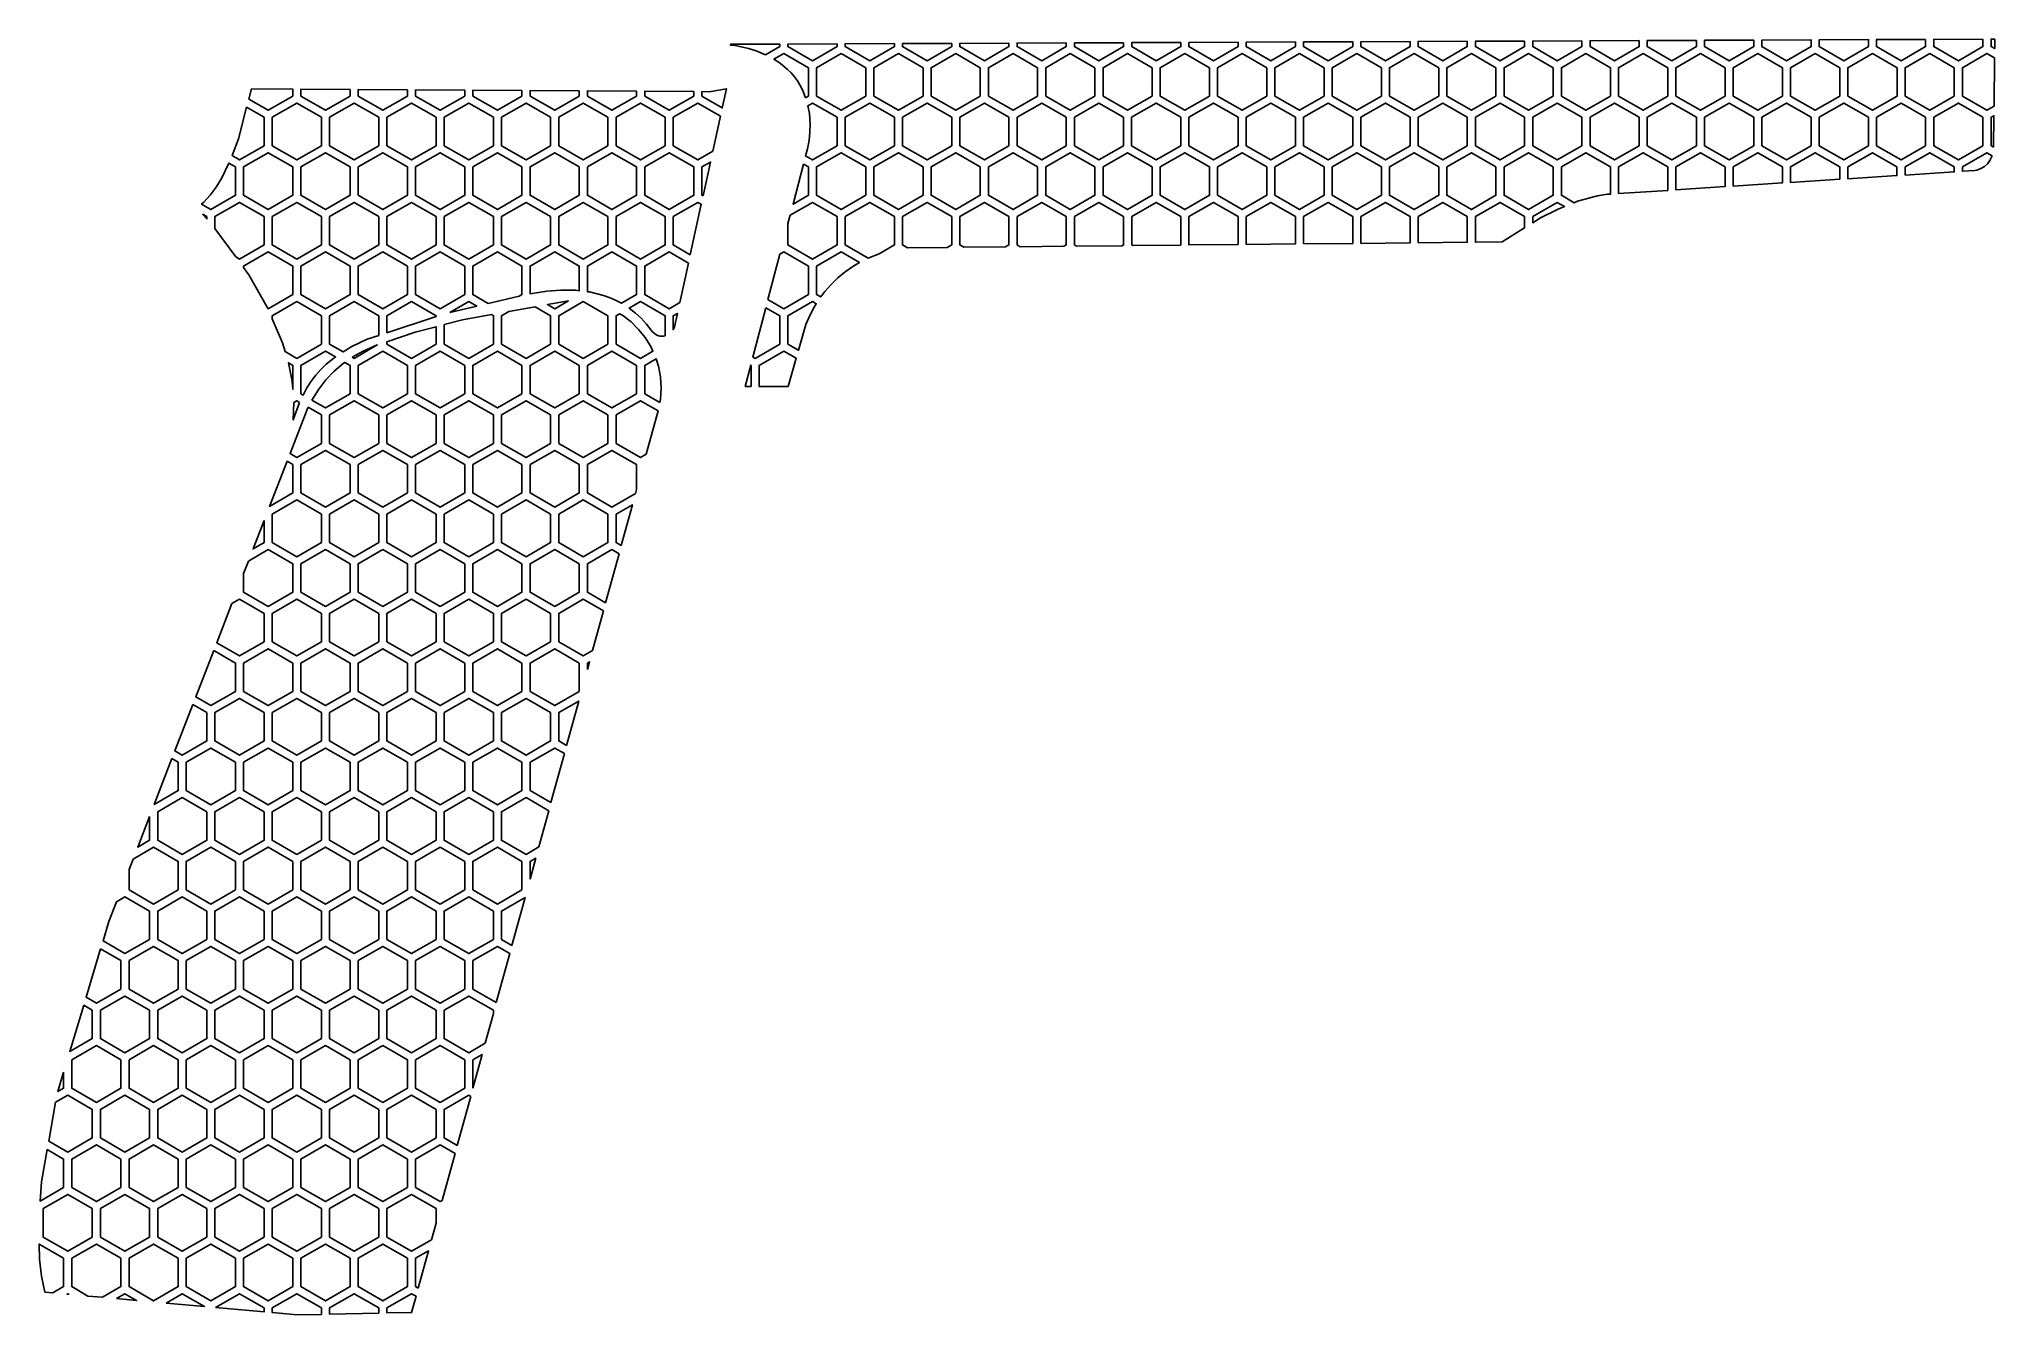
# Model space of a CAD drawing. Header units: millimetres. Extents: x 166 to 286, y -148 to -69.
import ezdxf

# ---------------------------------------------------------------- set-up
doc = ezdxf.new("R2010")
doc.units = ezdxf.units.MM

# ---------------------------------------------------------------- blocks, each defined once
blk = doc.blocks.new('HEX')
blk.add_lwpolyline([(1.516, 0.875), (0, 1.75), (-1.516, 0.875), (-1.516, -0.875), (0, -1.75), (1.516, -0.875)], close=True)

msp = doc.modelspace()

# ---------------------------------------------------------------- linework, layer by layer
for points in [[(210.281, -70.212), (209.714, -69.978), (209.239, -69.829), (208.403, -69.649), (208.132, -69.622), (208.132, -69.566), (211.163, -69.554), (211.163, -69.702), (210.281, -70.212)], [(214.694, -69.539), (214.694, -69.702), (213.179, -70.577), (211.663, -69.702), (211.663, -69.552), (214.694, -69.539)], [(218.225, -69.525), (218.225, -69.702), (216.71, -70.577), (215.194, -69.702), (215.194, -69.537), (218.225, -69.525)], [(221.756, -69.51), (221.756, -69.702), (220.241, -70.577), (218.725, -69.702), (218.725, -69.523), (221.756, -69.51)], [(225.288, -69.496), (225.288, -69.702), (223.772, -70.577), (222.256, -69.702), (222.256, -69.508), (225.288, -69.496)], [(228.819, -69.481), (228.819, -69.702), (227.303, -70.577), (225.788, -69.702), (225.788, -69.494), (228.819, -69.481)], [(232.35, -69.467), (232.35, -69.702), (230.834, -70.577), (229.319, -69.702), (229.319, -69.479), (232.35, -69.467)], [(235.881, -69.452), (235.881, -69.702), (234.365, -70.577), (232.85, -69.702), (232.85, -69.465), (235.881, -69.452)], [(239.412, -69.438), (239.412, -69.702), (237.896, -70.577), (236.381, -69.702), (236.381, -69.45), (239.412, -69.438)], [(242.943, -69.423), (242.943, -69.702), (241.427, -70.577), (239.912, -69.702), (239.912, -69.436), (242.943, -69.423)], [(246.474, -69.409), (246.474, -69.702), (244.959, -70.577), (243.443, -69.702), (243.443, -69.421), (246.474, -69.409)], [(250.005, -69.394), (250.005, -69.702), (248.49, -70.577), (246.974, -69.702), (246.974, -69.407), (250.005, -69.394)], [(253.536, -69.38), (253.536, -69.702), (252.021, -70.577), (250.505, -69.702), (250.505, -69.392), (253.536, -69.38)], [(257.067, -69.365), (257.067, -69.702), (255.552, -70.577), (254.036, -69.702), (254.036, -69.378), (257.067, -69.365)], [(260.598, -69.351), (260.598, -69.702), (259.083, -70.577), (257.567, -69.702), (257.567, -69.363), (260.598, -69.351)], [(264.13, -69.336), (264.13, -69.702), (262.614, -70.577), (261.098, -69.702), (261.098, -69.349), (264.13, -69.336)], [(267.661, -69.322), (267.661, -69.702), (266.145, -70.577), (264.63, -69.702), (264.63, -69.334), (267.661, -69.322)], [(271.192, -69.307), (271.192, -69.702), (269.676, -70.577), (268.161, -69.702), (268.161, -69.32), (271.192, -69.307)], [(274.723, -69.293), (274.723, -69.702), (273.207, -70.577), (271.692, -69.702), (271.692, -69.305), (274.723, -69.293)], [(278.254, -69.278), (278.254, -69.702), (276.738, -70.577), (275.223, -69.702), (275.223, -69.291), (278.254, -69.278)], [(281.785, -69.264), (281.785, -69.702), (280.269, -70.577), (278.754, -69.702), (278.754, -69.276), (281.785, -69.264)], [(285.316, -69.249), (285.316, -69.702), (283.801, -70.577), (282.285, -69.702), (282.285, -69.261), (285.316, -69.249)], [(286.052, -69.246), (286.044, -69.834), (285.816, -69.702), (285.816, -69.247), (286.052, -69.246)], [(212.757, -72.86), (212.578, -72.406), (212.422, -72.106), (212.25, -71.828), (212.061, -71.571), (211.858, -71.334), (211.644, -71.116), (211.186, -70.737), (210.801, -70.489), (211.413, -70.135), (212.929, -71.01), (212.929, -72.76), (212.757, -72.86)], [(285.998, -73.386), (285.566, -73.635), (284.051, -72.76), (284.051, -71.01), (285.566, -70.135), (286.037, -70.407), (285.998, -73.386)], [(178.598, -72.31), (181.149, -72.326), (181.149, -72.76), (179.633, -73.635), (178.434, -72.943), (178.598, -72.31)], [(206.805, -72.489), (207.877, -72.31), (207.621, -73.485), (206.367, -72.76), (206.367, -72.486), (206.805, -72.489)], [(177.803, -75.385), (178.304, -73.445), (179.383, -74.068), (179.383, -75.818), (177.868, -76.693), (177.412, -76.43), (177.803, -75.385)], [(184.68, -72.349), (184.68, -72.76), (183.164, -73.635), (181.649, -72.76), (181.649, -72.33), (184.68, -72.349)], [(188.211, -72.371), (188.211, -72.76), (186.696, -73.635), (185.18, -72.76), (185.18, -72.352), (188.211, -72.371)], [(191.742, -72.394), (191.742, -72.76), (190.227, -73.635), (188.711, -72.76), (188.711, -72.374), (191.742, -72.394)], [(195.273, -72.416), (195.273, -72.76), (193.758, -73.635), (192.242, -72.76), (192.242, -72.397), (195.273, -72.416)], [(198.804, -72.438), (198.804, -72.76), (197.289, -73.635), (195.773, -72.76), (195.773, -72.419), (198.804, -72.438)], [(202.335, -72.461), (202.335, -72.76), (200.82, -73.635), (199.304, -72.76), (199.304, -72.442), (202.335, -72.461)], [(205.867, -72.483), (205.867, -72.76), (204.351, -73.635), (202.835, -72.76), (202.835, -72.464), (205.867, -72.483)], [(207.037, -76.162), (206.117, -76.693), (204.601, -75.818), (204.601, -74.068), (206.117, -73.193), (207.509, -73.998), (207.037, -76.162)], [(212.968, -75.494), (213.023, -74.978), (213.035, -74.459), (212.987, -73.842), (212.898, -73.356), (213.179, -73.193), (214.694, -74.068), (214.694, -75.818), (213.179, -76.693), (212.757, -76.45), (212.874, -76.005), (212.968, -75.494)], [(285.965, -75.905), (285.816, -75.818), (285.816, -74.068), (285.991, -73.968), (285.965, -75.905)], [(175.664, -79.298), (176.059, -78.873), (176.424, -78.379), (176.758, -77.83), (177.211, -76.892), (177.618, -77.126), (177.618, -78.876), (176.102, -79.751), (175.525, -79.418), (175.664, -79.298)], [(206.436, -78.917), (206.367, -78.876), (206.367, -77.126), (206.893, -76.822), (206.436, -78.917)], [(212.625, -76.951), (212.929, -77.126), (212.929, -78.876), (211.977, -79.426), (212.625, -76.951)], [(262.176, -78.81), (261.562, -78.906), (260.329, -79.246), (260.118, -79.33), (259.333, -78.876), (259.333, -77.126), (260.848, -76.251), (262.364, -77.126), (262.364, -78.798), (262.176, -78.81)], [(262.864, -78.765), (262.864, -77.126), (264.38, -76.251), (265.895, -77.126), (265.895, -78.57), (262.864, -78.765)], [(266.395, -78.537), (266.395, -77.126), (267.911, -76.251), (269.426, -77.126), (269.426, -78.342), (266.395, -78.537)], [(269.926, -78.309), (269.926, -77.126), (271.442, -76.251), (272.957, -77.126), (272.957, -78.114), (269.926, -78.309)], [(273.457, -78.081), (273.457, -77.126), (274.973, -76.251), (276.488, -77.126), (276.488, -77.886), (273.457, -78.081)], [(276.988, -77.853), (276.988, -77.126), (278.504, -76.251), (280.019, -77.126), (280.019, -77.658), (276.988, -77.853)], [(280.519, -77.625), (280.519, -77.126), (282.035, -76.251), (283.551, -77.126), (283.551, -77.43), (280.519, -77.625)], [(285.892, -76.44), (285.748, -76.737), (285.592, -76.936), (285.402, -77.102), (285.184, -77.232), (284.941, -77.321), (284.812, -77.348), (284.051, -77.397), (284.051, -77.126), (285.566, -76.251), (285.892, -76.44)], [(176.352, -80.916), (176.352, -80.184), (177.868, -79.309), (179.383, -80.184), (179.383, -81.934), (177.868, -82.809), (177.639, -82.678), (176.352, -80.916)], [(205.647, -82.538), (204.601, -81.934), (204.601, -80.184), (206.117, -79.309), (206.325, -79.43), (205.647, -82.538)], [(211.798, -80.107), (213.179, -79.309), (214.694, -80.184), (214.694, -81.934), (213.179, -82.809), (211.663, -81.934), (211.663, -80.622), (211.798, -80.107)], [(217.29, -82.475), (216.603, -82.748), (215.194, -81.934), (215.194, -80.184), (216.71, -79.309), (218.225, -80.184), (218.225, -81.934), (217.29, -82.475)], [(219.04, -82.116), (218.725, -81.934), (218.725, -80.184), (220.241, -79.309), (221.756, -80.184), (221.756, -81.934), (221.485, -82.091), (219.04, -82.116)], [(222.511, -82.081), (222.256, -81.934), (222.256, -80.184), (223.772, -79.309), (225.288, -80.184), (225.288, -81.934), (225.078, -82.055), (222.511, -82.081)], [(225.981, -82.046), (225.788, -81.934), (225.788, -80.184), (227.303, -79.309), (228.819, -80.184), (228.819, -81.934), (228.671, -82.019), (225.981, -82.046)], [(229.452, -82.012), (229.319, -81.934), (229.319, -80.184), (230.834, -79.309), (232.35, -80.184), (232.35, -81.934), (232.265, -81.983), (229.452, -82.012)], [(232.923, -81.977), (232.85, -81.934), (232.85, -80.184), (234.365, -79.309), (235.881, -80.184), (235.881, -81.934), (235.858, -81.948), (232.923, -81.977)], [(239.412, -81.912), (236.381, -81.934), (236.381, -80.184), (237.896, -79.309), (239.412, -80.184), (239.412, -81.912)], [(239.912, -81.907), (239.912, -80.184), (241.427, -79.309), (242.943, -80.184), (242.943, -81.877), (239.912, -81.907)], [(243.443, -81.872), (243.443, -80.184), (244.959, -79.309), (246.474, -80.184), (246.474, -81.841), (243.443, -81.872)], [(246.974, -81.836), (246.974, -80.184), (248.49, -79.309), (250.005, -80.184), (250.005, -81.806), (246.974, -81.836)], [(250.505, -81.801), (250.505, -80.184), (252.021, -79.309), (253.536, -80.184), (253.536, -81.77), (250.505, -81.801)], [(255.69, -81.749), (254.036, -81.765), (254.036, -80.184), (255.552, -79.309), (257.067, -80.184), (257.067, -80.881), (255.69, -81.749)], [(259.137, -79.722), (258.041, -80.268), (257.567, -80.566), (257.567, -80.184), (259.083, -79.309), (259.528, -79.566), (259.137, -79.722)], [(175.586, -80.031), (175.852, -80.184), (175.852, -80.33), (175.586, -80.031)], [(179.577, -85.771), (178.446, -83.782), (178.118, -83.332), (178.118, -83.243), (179.633, -82.368), (181.149, -83.243), (181.149, -84.993), (179.633, -85.868), (179.613, -85.856), (179.577, -85.771)], [(193.194, -85.542), (192.242, -84.993), (192.242, -83.243), (193.758, -82.368), (195.273, -83.243), (195.273, -84.993), (195.091, -85.098), (193.194, -85.542)], [(198.562, -84.727), (197.675, -84.716), (196.795, -84.786), (195.773, -84.941), (195.773, -83.243), (197.289, -82.368), (198.804, -83.243), (198.804, -84.756), (198.562, -84.727)], [(201.124, -85.378), (200.716, -85.196), (200.299, -85.045), (199.441, -84.832), (199.304, -84.816), (199.304, -83.243), (200.82, -82.368), (202.335, -83.243), (202.335, -84.993), (201.403, -85.531), (201.124, -85.378)], [(205.002, -85.491), (204.351, -85.868), (202.835, -84.993), (202.835, -83.243), (204.351, -82.368), (205.535, -83.051), (205.002, -85.491)], [(211.168, -82.509), (211.413, -82.368), (212.929, -83.243), (212.929, -84.993), (211.413, -85.868), (210.436, -85.303), (211.168, -82.509)], [(215.666, -83.257), (215.191, -83.591), (214.745, -83.961), (214.328, -84.365), (213.944, -84.803), (213.69, -85.143), (213.429, -84.993), (213.429, -83.243), (214.944, -82.368), (216.071, -83.018), (215.666, -83.257)], [(180.516, -87.98), (179.883, -86.491), (179.883, -86.301), (181.399, -85.426), (182.914, -86.301), (182.914, -88.051), (181.399, -88.926), (180.674, -88.507), (180.516, -87.98)], [(185.73, -87.75), (184.783, -88.205), (184.246, -88.531), (183.414, -88.051), (183.414, -86.301), (184.93, -85.426), (186.446, -86.301), (186.446, -87.512), (185.73, -87.75)], [(186.946, -87.346), (186.946, -86.301), (188.461, -85.426), (189.977, -86.301), (189.977, -86.337), (186.946, -87.346)], [(190.834, -86.094), (191.992, -85.426), (192.482, -85.708), (190.834, -86.094)], [(198.133, -85.38), (197.289, -85.868), (196.844, -85.611), (198.133, -85.38)], [(204.017, -87.549), (203.796, -87.55), (203.688, -87.528), (203.532, -87.465), (203.435, -87.403), (203.304, -87.277), (202.953, -86.821), (202.62, -86.456), (202.269, -86.131), (201.882, -85.832), (202.585, -85.426), (204.101, -86.301), (204.101, -87.531), (204.017, -87.549)], [(213.282, -85.769), (213.008, -86.295), (212.776, -86.847), (212.319, -88.429), (211.663, -88.051), (211.663, -86.301), (213.179, -85.426), (213.413, -85.561), (213.282, -85.769)], [(191.605, -86.548), (193.385, -86.229), (193.508, -86.301), (193.508, -88.051), (191.992, -88.926), (190.477, -88.051), (190.477, -86.843), (191.605, -86.548)], [(196.081, -85.747), (197.039, -86.301), (197.039, -88.051), (195.523, -88.926), (194.008, -88.051), (194.008, -86.301), (194.466, -86.036), (196.081, -85.747)], [(201.479, -86.287), (201.994, -86.685), (202.458, -87.141), (202.864, -87.647), (203.208, -88.199), (203.343, -88.488), (202.585, -88.926), (201.07, -88.051), (201.07, -86.301), (201.289, -86.174), (201.479, -86.287)], [(204.675, -86.99), (204.601, -87.161), (204.601, -86.301), (204.858, -86.152), (204.675, -86.99)], [(210.304, -85.805), (211.163, -86.301), (211.163, -88.051), (209.648, -88.926), (209.507, -88.845), (210.304, -85.805)], [(188.691, -87.31), (189.977, -86.974), (189.977, -88.051), (188.461, -88.926), (186.946, -88.051), (186.946, -87.902), (188.691, -87.31)], [(183.209, -89.295), (182.877, -89.618), (182.57, -89.967), (182.284, -90.343), (182.021, -90.75), (181.796, -91.193), (181.649, -91.109), (181.649, -89.359), (183.164, -88.484), (183.784, -88.841), (183.209, -89.295)], [(182.323, -91.498), (182.746, -90.819), (183.194, -90.248), (183.695, -89.725), (184.246, -89.253), (184.36, -89.173), (184.68, -89.359), (184.68, -91.109), (183.164, -91.984), (182.323, -91.498)], [(184.812, -88.857), (185.482, -88.478), (186.354, -88.103), (184.93, -88.926), (184.812, -88.857)], [(203.688, -89.417), (203.813, -90.071), (203.855, -90.749), (203.808, -91.443), (203.767, -91.647), (202.835, -91.109), (202.835, -89.359), (203.537, -88.953), (203.688, -89.417)], [(211.672, -90.665), (209.898, -90.665), (209.898, -89.359), (211.413, -88.484), (212.176, -88.924), (211.672, -90.665)], [(181.102, -90.324), (180.876, -89.201), (181.149, -89.359), (181.149, -90.839), (181.102, -90.324)], [(209.398, -90.665), (209.03, -90.665), (209.376, -89.346), (209.398, -89.359), (209.398, -90.665)], [(181.569, -91.64), (181.172, -92.723), (181.172, -92.724), (181.207, -91.652), (181.399, -91.542), (181.569, -91.64)], [(202.931, -94.842), (202.585, -95.042), (201.07, -94.167), (201.07, -92.417), (202.585, -91.542), (203.663, -92.164), (202.931, -94.842)], [(182.025, -92.088), (182.097, -91.945), (182.914, -92.417), (182.914, -94.167), (181.399, -95.042), (180.976, -94.798), (182.025, -92.088)], [(202.27, -97.263), (200.82, -98.1), (199.304, -97.225), (199.304, -95.475), (200.82, -94.6), (202.335, -95.475), (202.335, -97.021), (202.27, -97.263)], [(180.794, -95.27), (181.149, -95.475), (181.149, -97.225), (179.717, -98.051), (180.794, -95.27)], [(201.393, -100.469), (201.07, -100.283), (201.07, -98.533), (202.082, -97.948), (201.393, -100.469)], [(179.383, -98.914), (179.383, -100.283), (178.701, -100.676), (179.383, -98.914)], [(178.413, -101.42), (179.633, -100.716), (181.149, -101.591), (181.149, -103.341), (179.633, -104.216), (178.118, -103.341), (178.118, -102.184), (178.413, -101.42)], [(200.43, -103.991), (199.304, -103.341), (199.304, -101.591), (200.82, -100.716), (201.257, -100.968), (200.43, -103.991)], [(177.397, -104.045), (177.868, -103.774), (179.383, -104.649), (179.383, -106.399), (177.868, -107.274), (176.462, -106.462), (177.397, -104.045)], [(199.623, -106.946), (199.054, -107.274), (197.539, -106.399), (197.539, -104.649), (199.054, -103.774), (200.294, -104.489), (199.623, -106.946)], [(176.279, -106.934), (177.618, -107.707), (177.618, -109.457), (176.102, -110.332), (175.172, -109.795), (176.279, -106.934)], [(199.304, -108.109), (199.304, -107.707), (199.435, -107.631), (199.304, -108.109)], [(174.99, -110.266), (175.852, -110.765), (175.852, -112.515), (174.337, -113.39), (173.882, -113.127), (174.99, -110.266)], [(198.024, -112.795), (197.539, -112.515), (197.539, -110.765), (198.773, -110.052), (198.024, -112.795)], [(197.061, -116.316), (195.773, -115.573), (195.773, -113.823), (197.289, -112.948), (197.887, -113.293), (197.061, -116.316)], [(173.7, -113.599), (174.087, -113.823), (174.087, -115.573), (172.605, -116.428), (173.7, -113.599)], [(196.314, -119.049), (195.523, -119.506), (194.008, -118.631), (194.008, -116.881), (195.523, -116.006), (196.925, -116.815), (196.314, -119.049)], [(172.321, -117.161), (172.321, -118.631), (171.589, -119.054), (172.321, -117.161)], [(171.301, -119.797), (172.571, -119.064), (174.087, -119.939), (174.087, -121.689), (172.571, -122.564), (171.056, -121.689), (171.056, -120.431), (171.301, -119.797)], [(195.773, -121.026), (195.773, -119.939), (196.126, -119.735), (195.773, -121.026)], [(169.812, -123.644), (170.285, -122.422), (170.806, -122.122), (172.321, -122.997), (172.321, -124.747), (170.806, -125.622), (169.453, -124.841), (169.812, -123.644)], [(194.654, -125.12), (194.008, -124.747), (194.008, -122.997), (195.465, -122.156), (194.654, -125.12)], [(169.305, -125.333), (170.556, -126.055), (170.556, -127.805), (169.04, -128.68), (168.411, -128.316), (169.305, -125.333)], [(193.692, -128.641), (192.242, -127.805), (192.242, -126.055), (193.758, -125.18), (194.518, -125.619), (193.692, -128.641)], [(168.263, -128.808), (168.79, -129.113), (168.79, -130.863), (167.407, -131.661), (168.263, -128.808)], [(193.005, -131.153), (191.992, -131.738), (190.477, -130.863), (190.477, -129.113), (191.992, -128.238), (193.508, -129.113), (193.508, -129.314), (193.005, -131.153)], [(192.248, -133.924), (192.242, -132.171), (192.818, -131.839), (192.248, -133.924)], [(167.025, -132.937), (167.025, -133.921), (166.668, -134.127), (167.025, -132.937)], [(166.522, -134.788), (167.275, -134.354), (168.79, -135.229), (168.79, -136.979), (167.275, -137.854), (166.102, -137.177), (166.522, -134.788)], [(191.285, -137.445), (190.477, -136.979), (190.477, -135.229), (191.992, -134.354), (192.111, -134.422), (191.285, -137.445)], [(190.358, -140.836), (190.227, -140.912), (188.711, -140.037), (188.711, -138.287), (190.227, -137.412), (191.149, -137.944), (190.358, -140.836)], [(165.658, -139.7), (166.01, -137.701), (167.025, -138.287), (167.025, -140.037), (165.572, -140.875), (165.658, -139.7)], [(189.696, -143.257), (188.461, -143.97), (186.946, -143.095), (186.946, -141.345), (188.461, -140.47), (189.977, -141.345), (189.977, -142.231), (189.696, -143.257)], [(165.871, -146.491), (165.668, -145.509), (165.537, -144.459), (165.513, -143.53), (167.025, -144.403), (167.025, -146.153), (166.362, -146.535), (165.871, -146.491)], [(168.525, -146.73), (167.525, -146.153), (167.525, -144.403), (169.04, -143.528), (170.556, -144.403), (170.556, -146.153), (169.416, -146.811), (168.525, -146.73)], [(188.878, -146.249), (188.711, -146.153), (188.711, -144.403), (189.509, -143.942), (188.878, -146.249)], [(167.227, -146.613), (167.275, -146.586), (167.34, -146.624), (167.227, -146.613)], [(170.281, -146.889), (170.806, -146.586), (171.525, -147.001), (170.281, -146.889)], [(173.335, -147.164), (174.337, -146.586), (175.709, -147.378), (173.335, -147.164)], [(176.389, -147.44), (177.868, -146.586), (179.383, -147.461), (179.383, -147.71), (176.389, -147.44)], [(181.427, -147.894), (179.883, -147.755), (179.883, -147.461), (181.399, -146.586), (182.914, -147.461), (182.914, -147.862), (181.427, -147.894)], [(183.414, -147.851), (183.414, -147.461), (184.93, -146.586), (186.446, -147.461), (186.446, -147.786), (183.414, -147.851)], [(186.946, -147.775), (186.946, -147.461), (188.461, -146.586), (188.742, -146.748), (188.47, -147.742), (186.946, -147.775)]]:
    msp.add_lwpolyline(points, close=True)

# ---------------------------------------------------------------- block references
for p in [(214.944, -71.885), (218.475, -71.885), (222.006, -71.885), (225.538, -71.885), (229.069, -71.885), (232.6, -71.885), (236.131, -71.885), (239.662, -71.885), (243.193, -71.885), (246.724, -71.885), (250.255, -71.885), (253.786, -71.885), (257.317, -71.885), (260.848, -71.885), (264.38, -71.885), (267.911, -71.885), (271.442, -71.885), (274.973, -71.885), (278.504, -71.885), (282.035, -71.885), (181.399, -74.943), (184.93, -74.943), (188.461, -74.943), (191.992, -74.943), (195.523, -74.943), (199.054, -74.943), (202.585, -74.943), (216.71, -74.943), (220.241, -74.943), (223.772, -74.943), (227.303, -74.943), (230.834, -74.943), (234.365, -74.943), (237.896, -74.943), (241.427, -74.943), (244.959, -74.943), (248.49, -74.943), (252.021, -74.943), (255.552, -74.943), (259.083, -74.943), (262.614, -74.943), (266.145, -74.943), (269.676, -74.943), (273.207, -74.943), (276.738, -74.943), (280.269, -74.943), (283.801, -74.943), (179.633, -78.001), (183.164, -78.001), (186.696, -78.001), (190.227, -78.001), (193.758, -78.001), (197.289, -78.001), (200.82, -78.001), (204.351, -78.001), (214.944, -78.001), (218.475, -78.001), (222.006, -78.001), (225.538, -78.001), (229.069, -78.001), (232.6, -78.001), (236.131, -78.001), (239.662, -78.001), (243.193, -78.001), (246.724, -78.001), (250.255, -78.001), (253.786, -78.001), (257.317, -78.001), (181.399, -81.059), (184.93, -81.059), (188.461, -81.059), (191.992, -81.059), (195.523, -81.059), (199.054, -81.059), (202.585, -81.059), (183.164, -84.118), (186.696, -84.118), (190.227, -84.118), (199.054, -87.176), (186.696, -90.234), (190.227, -90.234), (193.758, -90.234), (197.289, -90.234), (200.82, -90.234), (184.93, -93.292), (188.461, -93.292), (191.992, -93.292), (195.523, -93.292), (199.054, -93.292), (183.164, -96.35), (186.696, -96.35), (190.227, -96.35), (193.758, -96.35), (197.289, -96.35), (181.399, -99.408), (184.93, -99.408), (188.461, -99.408), (191.992, -99.408), (195.523, -99.408), (199.054, -99.408), (183.164, -102.466), (186.696, -102.466), (190.227, -102.466), (193.758, -102.466), (197.289, -102.466), (181.399, -105.524), (184.93, -105.524), (188.461, -105.524), (191.992, -105.524), (195.523, -105.524), (179.633, -108.582), (183.164, -108.582), (186.696, -108.582), (190.227, -108.582), (193.758, -108.582), (197.289, -108.582), (177.868, -111.64), (181.399, -111.64), (184.93, -111.64), (188.461, -111.64), (191.992, -111.64), (195.523, -111.64), (176.102, -114.698), (179.633, -114.698), (183.164, -114.698), (186.696, -114.698), (190.227, -114.698), (193.758, -114.698), (174.337, -117.756), (177.868, -117.756), (181.399, -117.756), (184.93, -117.756), (188.461, -117.756), (191.992, -117.756), (176.102, -120.814), (179.633, -120.814), (183.164, -120.814), (186.696, -120.814), (190.227, -120.814), (193.758, -120.814), (174.337, -123.872), (177.868, -123.872), (181.399, -123.872), (184.93, -123.872), (188.461, -123.872), (191.992, -123.872), (172.571, -126.93), (176.102, -126.93), (179.633, -126.93), (183.164, -126.93), (186.696, -126.93), (190.227, -126.93), (170.806, -129.988), (174.337, -129.988), (177.868, -129.988), (181.399, -129.988), (184.93, -129.988), (188.461, -129.988), (169.04, -133.046), (172.571, -133.046), (176.102, -133.046), (179.633, -133.046), (183.164, -133.046), (186.696, -133.046), (190.227, -133.046), (170.806, -136.104), (174.337, -136.104), (177.868, -136.104), (181.399, -136.104), (184.93, -136.104), (188.461, -136.104), (169.04, -139.162), (172.571, -139.162), (176.102, -139.162), (179.633, -139.162), (183.164, -139.162), (186.696, -139.162), (167.275, -142.22), (170.806, -142.22), (174.337, -142.22), (177.868, -142.22), (181.399, -142.22), (184.93, -142.22), (172.571, -145.278), (176.102, -145.278), (179.633, -145.278), (183.164, -145.278), (186.696, -145.278)]:
    msp.add_blockref('HEX', p)

doc.saveas('drawing.dxf')
